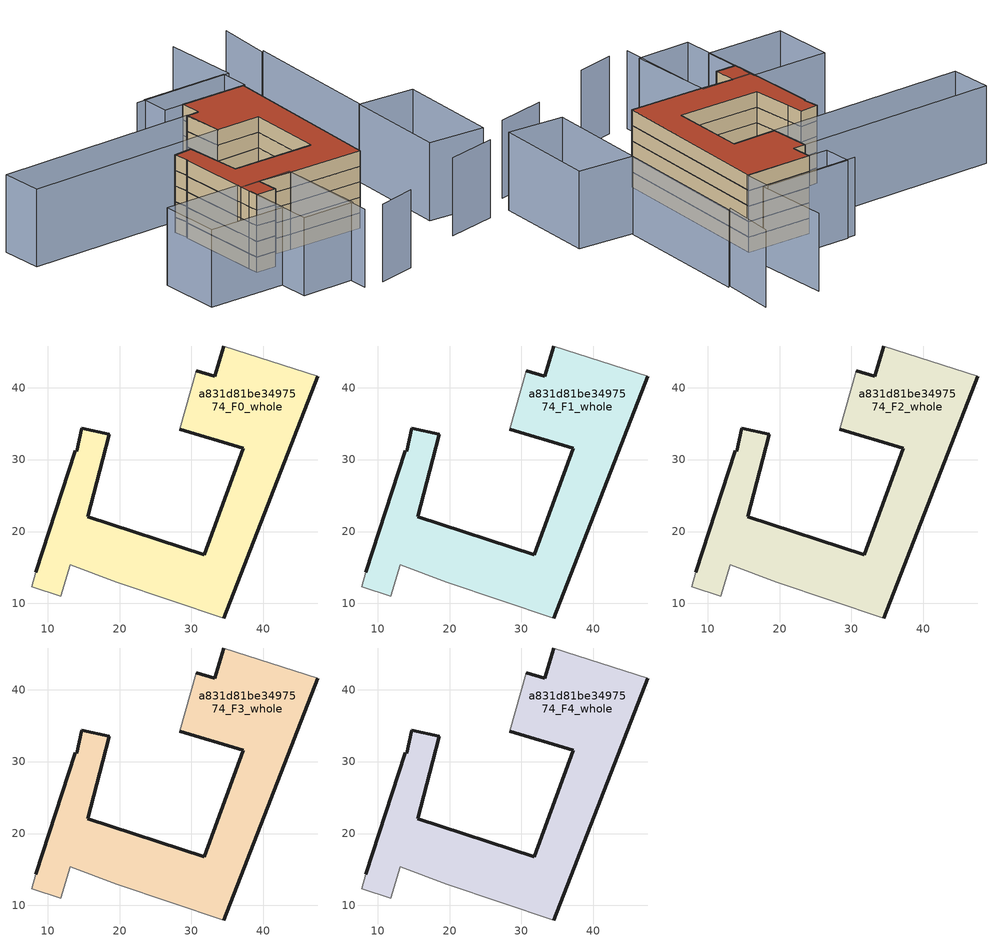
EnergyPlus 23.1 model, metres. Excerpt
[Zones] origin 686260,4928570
a831d81be3497574_F0_whole
 floor ground (EU_floor_Construction): 34.47,7.98 47.58,41.56 34.49,45.78 33.25,41.6 30.7,42.37 28.35,34.21 37.23,31.54 31.81,16.76 15.56,22.07 17.65,30.05 18.57,33.52 14.78,34.37 14.06,31.16 13.84,31.23 8.36,14.34 7.78,12.34 11.84,11.01 13.17,15.4 19.61,12.93 z0
 wall outside (EU_wall_Construction): 8.36,14.34 13.84,31.23 14.06,31.16 14.78,34.37 18.57,33.52 17.65,30.05 15.56,22.07 31.81,16.76 37.23,31.54 28.35,34.21 / 30.7,42.37 33.25,41.6 34.49,45.78 / 47.58,41.56 34.47,7.98 z0:3
 wall adiabatic (EU_wall_Construction): 28.35,34.21 30.7,42.37 / 34.49,45.78 47.58,41.56 / 34.47,7.98 19.61,12.93 13.17,15.4 11.84,11.01 7.78,12.34 8.36,14.34 z0:3
a831d81be3497574_F1_whole
 floor to a831d81be3497574_F0_whole (EU_floor_Construction): 34.47,7.98 47.58,41.56 34.49,45.78 33.25,41.6 30.7,42.37 28.35,34.21 37.23,31.54 31.81,16.76 15.56,22.07 17.65,30.05 18.57,33.52 14.78,34.37 14.06,31.16 13.84,31.23 8.36,14.34 7.78,12.34 11.84,11.01 13.17,15.4 19.61,12.93 z3
 wall outside (EU_wall_Construction): 8.36,14.34 13.84,31.23 14.06,31.16 14.78,34.37 18.57,33.52 17.65,30.05 15.56,22.07 31.81,16.76 37.23,31.54 28.35,34.21 / 30.7,42.37 33.25,41.6 34.49,45.78 / 47.58,41.56 34.47,7.98 z3:6
 wall adiabatic (EU_wall_Construction): 28.35,34.21 30.7,42.37 / 34.49,45.78 47.58,41.56 / 34.47,7.98 19.61,12.93 13.17,15.4 11.84,11.01 7.78,12.34 8.36,14.34 z3:6
a831d81be3497574_F2_whole
 floor to a831d81be3497574_F1_whole (EU_floor_Construction): 34.47,7.98 47.58,41.56 34.49,45.78 33.25,41.6 30.7,42.37 28.35,34.21 37.23,31.54 31.81,16.76 15.56,22.07 17.65,30.05 18.57,33.52 14.78,34.37 14.06,31.16 13.84,31.23 8.36,14.34 7.78,12.34 11.84,11.01 13.17,15.4 19.61,12.93 z6
 wall outside (EU_wall_Construction): 8.36,14.34 13.84,31.23 14.06,31.16 14.78,34.37 18.57,33.52 17.65,30.05 15.56,22.07 31.81,16.76 37.23,31.54 28.35,34.21 / 30.7,42.37 33.25,41.6 34.49,45.78 / 47.58,41.56 34.47,7.98 z6:9
 wall adiabatic (EU_wall_Construction): 28.35,34.21 30.7,42.37 / 34.49,45.78 47.58,41.56 / 34.47,7.98 19.61,12.93 13.17,15.4 11.84,11.01 7.78,12.34 8.36,14.34 z6:9
a831d81be3497574_F3_whole
 floor to a831d81be3497574_F2_whole (EU_floor_Construction): 34.47,7.98 47.58,41.56 34.49,45.78 33.25,41.6 30.7,42.37 28.35,34.21 37.23,31.54 31.81,16.76 15.56,22.07 17.65,30.05 18.57,33.52 14.78,34.37 14.06,31.16 13.84,31.23 8.36,14.34 7.78,12.34 11.84,11.01 13.17,15.4 19.61,12.93 z9
 wall outside (EU_wall_Construction): 8.36,14.34 13.84,31.23 14.06,31.16 14.78,34.37 18.57,33.52 17.65,30.05 15.56,22.07 31.81,16.76 37.23,31.54 28.35,34.21 / 30.7,42.37 33.25,41.6 34.49,45.78 / 47.58,41.56 34.47,7.98 z9:12
 wall adiabatic (EU_wall_Construction): 28.35,34.21 30.7,42.37 / 34.49,45.78 47.58,41.56 / 34.47,7.98 19.61,12.93 13.17,15.4 11.84,11.01 7.78,12.34 8.36,14.34 z9:12
a831d81be3497574_F4_whole
 floor to a831d81be3497574_F3_whole (EU_floor_Construction): 34.47,7.98 47.58,41.56 34.49,45.78 33.25,41.6 30.7,42.37 28.35,34.21 37.23,31.54 31.81,16.76 15.56,22.07 17.65,30.05 18.57,33.52 14.78,34.37 14.06,31.16 13.84,31.23 8.36,14.34 7.78,12.34 11.84,11.01 13.17,15.4 19.61,12.93 z12
 wall outside (EU_wall_Construction): 8.36,14.34 13.84,31.23 14.06,31.16 14.78,34.37 18.57,33.52 17.65,30.05 15.56,22.07 31.81,16.76 37.23,31.54 28.35,34.21 / 30.7,42.37 33.25,41.6 34.49,45.78 / 47.58,41.56 34.47,7.98 z12:15
 wall adiabatic (EU_wall_Construction): 28.35,34.21 30.7,42.37 / 34.49,45.78 47.58,41.56 / 34.47,7.98 19.61,12.93 13.17,15.4 11.84,11.01 7.78,12.34 8.36,14.34 z12:15
 roof outside (EU_roof_Construction): 47.58,41.56 34.47,7.98 19.61,12.93 13.17,15.4 11.84,11.01 7.78,12.34 8.36,14.34 13.84,31.23 14.06,31.16 14.78,34.37 18.57,33.52 17.65,30.05 15.56,22.07 31.81,16.76 37.23,31.54 28.35,34.21 30.7,42.37 33.25,41.6 34.49,45.78 z15
shading: 51.83,19.49 62.49,47.15 / 61.91,47.06 66.42,57.6 / 40.8,-7.51 51.25,-8.49 / 16.63,-8.52 24.7,-9.23 / 12.88,-7.25 19.61,12.93 / 19.61,12.93 34.47,7.98 / 55.15,61.43 50.61,46.66 / 50.61,46.66 30.57,52.81 / 62.71,15.55 55.04,-4.51 / 55.04,-4.51 44.18,-0.36 / 44.18,-0.36 51.85,19.71 / 51.85,19.71 62.71,15.55 / 5.78,5.44 -9.67,10.39 / -9.67,10.39 -5.81,22.44 / -5.81,22.44 9.64,17.49 / 9.64,17.49 5.78,5.44 / 28.35,34.21 -11.6,46.35 / -11.6,46.35 -9.13,54.48 / -9.13,54.48 30.82,42.34 / 30.82,42.34 28.35,34.21 / 47.9,41.46 30.61,46.93 / 30.61,46.93 32.41,52.59 / 32.41,52.59 49.7,47.12 / 49.7,47.12 47.9,41.46 / 19.74,13.34 14.41,-3.65 / 14.41,-3.65 3.8,-0.33 / 3.8,-0.33 9.13,16.67 / 9.13,16.67 19.74,13.34 z0:15
[Building]
EU S2 Campaign: North Axis=0; Terrain=City; Solar Distribution=FullExterior
[Site:Location]
Bologna: Latitude=44.5; Longitude=11.25; Time Zone=1; Elevation=37
[SizingPeriod:WeatherFileDays]
AnnualSizingPeriod: Begin Month=1; Begin Day of Month=1; End Month=12; End Day of Month=31; Day of Week for Start Day=Monday; Use Weather File Daylight Saving Period=No; Use Weather File Rain and Snow Indicators=No
[MATERIAL]
EU_InternalMass_Material: Roughness=MediumRough; Thickness=0.1; Conductivity=1; Density=1800; Specific Heat=900; Thermal Absorptance=0.9; Solar Absorptance=0.7; Visible Absorptance=0.7
[MATERIAL:NOMASS] Roughness=MediumRough; Thermal Absorptance=0.9; Solar Absorptance=0.7; Visible Absorptance=0.7
Name | Thermal Resistance
EU_wall_NoMass | 0.905828
EU_roof_NoMass | 0.37593
EU_floor_NoMass | 0.67114
[CONSTRUCTION]
EU_wall_Construction: EU_wall_NoMass
EU_roof_Construction: EU_roof_NoMass
EU_floor_Construction: EU_floor_NoMass
EU_InternalMass_Construction: EU_InternalMass_Material
[ZONE] Type=1; Multiplier=1; Ceiling Height=autocalculate; Floor Area=autocalculate; Part of Total Floor Area=Yes
Name | Volume
a831d81be3497574_F0_whole | 1646.98
a831d81be3497574_F1_whole; a831d81be3497574_F2_whole; a831d81be3497574_F3_whole; a831d81be3497574_F4_whole | 1646.97
[INTERNALMASS] Construction=EU_InternalMass_Construction; Surface Area=548.992
Name | Zone or ZoneList
a831d81be3497574_F0_whole_EU_InternalMass | a831d81be3497574_F0_whole
a831d81be3497574_F1_whole_EU_InternalMass | a831d81be3497574_F1_whole
a831d81be3497574_F2_whole_EU_InternalMass | a831d81be3497574_F2_whole
a831d81be3497574_F3_whole_EU_InternalMass | a831d81be3497574_F3_whole
a831d81be3497574_F4_whole_EU_InternalMass | a831d81be3497574_F4_whole
[OTHEREQUIPMENT] Fuel Type=Electricity; Design Level Calculation Method=Watts/Area; Power per Zone Floor Area=1; Fraction Latent=0; Fraction Radiant=0; Fraction Lost=0; Carbon Dioxide Generation Rate=0; EndUse Subcategory=EU_Step8_InternalGains
Name | Zone or ZoneList or Space or SpaceList | Schedule
EU_Step8_InternalGain_a831d81be3497574_F0_whole_f000 | a831d81be3497574_F0_whole | EU_Step8_GainSchedule_a831d81be3497574_F0_whole_f000
EU_Step8_InternalGain_a831d81be3497574_F1_whole_f000 | a831d81be3497574_F1_whole | EU_Step8_GainSchedule_a831d81be3497574_F1_whole_f000
EU_Step8_InternalGain_a831d81be3497574_F2_whole_f000 | a831d81be3497574_F2_whole | EU_Step8_GainSchedule_a831d81be3497574_F2_whole_f000
EU_Step8_InternalGain_a831d81be3497574_F3_whole_f000 | a831d81be3497574_F3_whole | EU_Step8_GainSchedule_a831d81be3497574_F3_whole_f000
EU_Step8_InternalGain_a831d81be3497574_F4_whole_f000 | a831d81be3497574_F4_whole | EU_Step8_GainSchedule_a831d81be3497574_F4_whole_f000
[ZONEVENTILATION:DESIGNFLOWRATE] Schedule=EU_AlwaysOn; Design Flow Rate Calculation Method=AirChanges/Hour; Air Changes per Hour=0.73129; Ventilation Type=Natural; Fan Pressure Rise=0; Fan Total Efficiency=1; Constant Term Coefficient=1; Temperature Term Coefficient=0; Velocity Term Coefficient=0; Velocity Squared Term Coefficient=0; Minimum Indoor Temperature=-100; Maximum Indoor Temperature=100; Delta Temperature=-100; Minimum Outdoor Temperature=-100; Maximum Outdoor Temperature=100; Maximum Wind Speed=40
Name | Zone or ZoneList or Space or SpaceList
EU_ConstantAir_a831d81be3497574_F0_whole | a831d81be3497574_F0_whole
EU_ConstantAir_a831d81be3497574_F1_whole | a831d81be3497574_F1_whole
EU_ConstantAir_a831d81be3497574_F2_whole | a831d81be3497574_F2_whole
EU_ConstantAir_a831d81be3497574_F3_whole | a831d81be3497574_F3_whole
EU_ConstantAir_a831d81be3497574_F4_whole | a831d81be3497574_F4_whole
[HVACTEMPLATE:THERMOSTAT] Constant Heating Setpoint=20; Constant Cooling Setpoint=50
EU_HeatOnly_a831d81be3497574_F0_whole; EU_HeatOnly_a831d81be3497574_F1_whole; EU_HeatOnly_a831d81be3497574_F2_whole; EU_HeatOnly_a831d81be3497574_F3_whole; EU_HeatOnly_a831d81be3497574_F4_whole
[HVACTEMPLATE:ZONE:IDEALLOADSAIRSYSTEM] System Availability Schedule=EU_AlwaysOn; Maximum Heating Supply Air Temperature=50; Minimum Cooling Supply Air Temperature=13; Maximum Heating Supply Air Humidity Ratio=0.0156; Minimum Cooling Supply Air Humidity Ratio=0.0077; Heating Limit=NoLimit; Cooling Limit=NoLimit; Heating Availability Schedule=EU_AlwaysOn; Cooling Availability Schedule=EU_CoolingOff; Dehumidification Control Type=ConstantSensibleHeatRatio; Cooling Sensible Heat Ratio=0.7; Dehumidification Setpoint=60; Humidification Control Type=None; Humidification Setpoint=30; Outdoor Air Method=None; Outdoor Air Flow Rate per Person=0.00944; Outdoor Air Flow Rate per Zone Floor Area=0; Outdoor Air Flow Rate per Zone=0; Demand Controlled Ventilation Type=None; Outdoor Air Economizer Type=NoEconomizer; Heat Recovery Type=None; Sensible Heat Recovery Effectiveness=0.7; Latent Heat Recovery Effectiveness=0.65
Name | Template Thermostat
a831d81be3497574_F0_whole | EU_HeatOnly_a831d81be3497574_F0_whole
a831d81be3497574_F1_whole | EU_HeatOnly_a831d81be3497574_F1_whole
a831d81be3497574_F2_whole | EU_HeatOnly_a831d81be3497574_F2_whole
a831d81be3497574_F3_whole | EU_HeatOnly_a831d81be3497574_F3_whole
a831d81be3497574_F4_whole | EU_HeatOnly_a831d81be3497574_F4_whole
[SIZING:ZONE] Zone Cooling Design Supply Air Temperature Input Method=SupplyAirTemperature; Zone Cooling Design Supply Air Temperature=13; Zone Heating Design Supply Air Temperature Input Method=SupplyAirTemperature; Zone Heating Design Supply Air Temperature=50; Zone Cooling Design Supply Air Humidity Ratio=0.008; Zone Heating Design Supply Air Humidity Ratio=0.008; Cooling Design Air Flow Method=DesignDay; Cooling Design Air Flow Rate=0; Cooling Minimum Air Flow per Zone Floor Area=0.000762; Cooling Minimum Air Flow=0; Cooling Minimum Air Flow Fraction=0.2; Heating Design Air Flow Method=DesignDay; Heating Design Air Flow Rate=0; Heating Maximum Air Flow per Zone Floor Area=0.002032; Heating Maximum Air Flow=0.141576; Heating Maximum Air Flow Fraction=0.3; Account for Dedicated Outdoor Air System=No; Dedicated Outdoor Air System Control Strategy=NeutralSupplyAir; Dedicated Outdoor Air Low Setpoint Temperature for Design=autosize; Dedicated Outdoor Air High Setpoint Temperature for Design=autosize; Zone Load Sizing Method=Sensible Load Only No Latent Load; Zone Latent Cooling Design Supply Air Humidity Ratio Input Method=HumidityRatioDifference; Zone Cooling Design Supply Air Humidity Ratio Difference=0.005; Zone Latent Heating Design Supply Air Humidity Ratio Input Method=HumidityRatioDifference; Zone Humidification Design Supply Air Humidity Ratio Difference=0.005
a831d81be3497574_F0_whole; a831d81be3497574_F1_whole; a831d81be3497574_F2_whole; a831d81be3497574_F3_whole; a831d81be3497574_F4_whole
[SCHEDULE:CONSTANT]
Name | Hourly Value
EU_AlwaysOn | 1
EU_CoolingOff | 0
[SCHEDULE:FILE] Column Number=1; Rows to Skip at Top=0; Number of Hours of Data=8760; Column Separator=Comma; Interpolate to Timestep=No; Minutes per Item=60; Adjust Schedule for Daylight Savings=Yes
Name | File
EU_Step8_GainSchedule_a831d81be3497574_F0_whole_f000 | ../../schedules/a831d81be3497574/a831d81be3497574_F0_whole_f000_gain.csv
EU_Step8_GainSchedule_a831d81be3497574_F1_whole_f000 | ../../schedules/a831d81be3497574/a831d81be3497574_F1_whole_f000_gain.csv
EU_Step8_GainSchedule_a831d81be3497574_F2_whole_f000 | ../../schedules/a831d81be3497574/a831d81be3497574_F2_whole_f000_gain.csv
EU_Step8_GainSchedule_a831d81be3497574_F3_whole_f000 | ../../schedules/a831d81be3497574/a831d81be3497574_F3_whole_f000_gain.csv
EU_Step8_GainSchedule_a831d81be3497574_F4_whole_f000 | ../../schedules/a831d81be3497574/a831d81be3497574_F4_whole_f000_gain.csv
